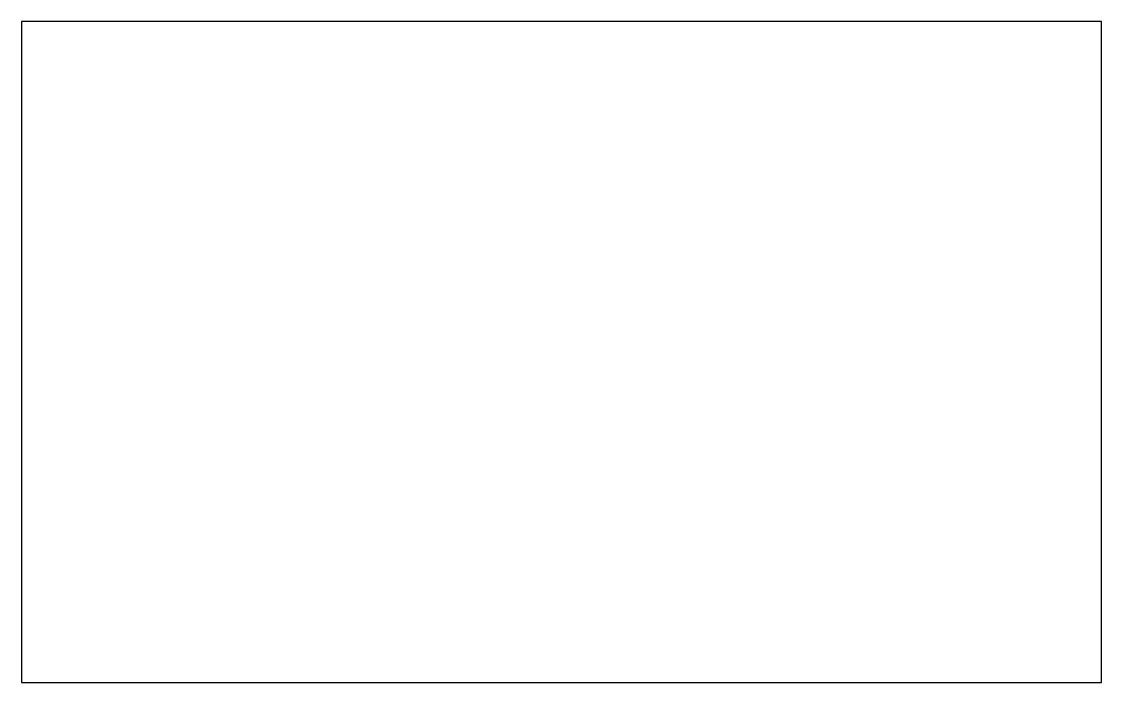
# Model space of a CAD drawing. Header units: millimetres. Extents: x -296 to 296, y -181 to 181.
import ezdxf

# ---------------------------------------------------------------- set-up
doc = ezdxf.new("R2010")
doc.units = ezdxf.units.MM
doc.layers.add('SHELL_1', color=1, linetype='Continuous')

msp = doc.modelspace()

# ---------------------------------------------------------------- linework, layer by layer
at = {"layer": 'SHELL_1'}
msp.add_lwpolyline([(-296, -181), (296, -181), (296, 181), (-296, 181)], close=True, dxfattribs=at)

doc.saveas('drawing.dxf')
